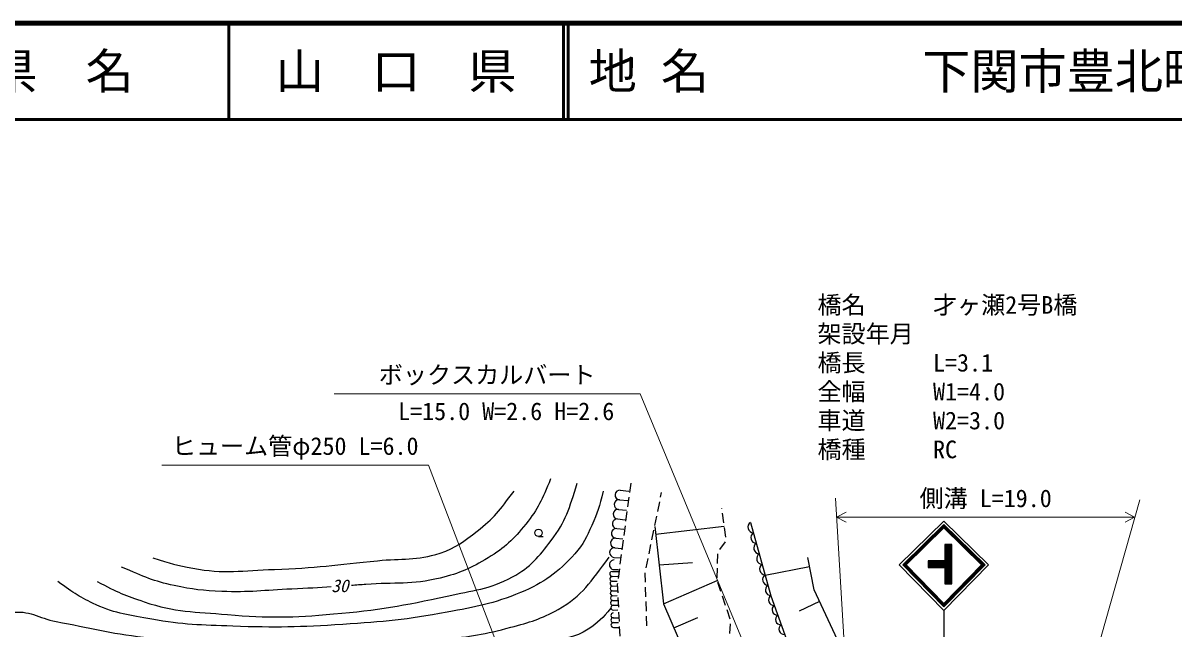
# Model space of a CAD drawing. Units: millimetres, scale not verified. Extents: x 40000 to 680000, y 20000 to 380000.
# Drawn here: x 311628 to 431168, y 317114 to 380000 of the extents above; entities that cross this region are included whole.
import ezdxf
from ezdxf.enums import TextEntityAlignment as Align

# ---------------------------------------------------------------- set-up
doc = ezdxf.new("R2010")
doc.units = ezdxf.units.MM
doc.header["$LTSCALE"] = 1000
for name, color, linetype, lineweight in [('M-BGD', 7, 'Continuous', 25), ('M-STR-HTXT', 7, 'Continuous', 13), ('M-STR-STRC', 7, 'Continuous', 25), ('M-TTL', 2, 'Continuous', 140), ('M-TTL-LINE', 7, 'Continuous', 50)]:
    doc.layers.add(name, color=color, linetype=linetype, lineweight=lineweight)
doc.layers.add('M-TTL-TXT', color=7, linetype='Continuous')
doc.styles.add('ＭＳ ゴシック', font='')
doc.styles.get('ＭＳ ゴシック').set_extended_font_data('MS Gothic')

msp = doc.modelspace()

# ---------------------------------------------------------------- linework, layer by layer
at = {"layer": 'M-BGD'}
for p, q in [((373664, 331515), (374565, 331429)), ((374647, 331286), (374775, 332253)), ((377853, 330789), (377951, 331268)), ((373570, 330519), (374434, 330437)), ((374450, 329799), (374581, 330791)), ((377553, 329320), (377753, 330299)), ((373475, 329524), (374302, 329445)), ((374253, 328312), (374385, 329304)), ((377252, 327850), (377452, 328830)), ((384199, 329615), (384196, 329634)), ((384403, 328129), (384267, 329120)), ((373381, 328528), (374171, 328453)), ((374057, 326825), (374188, 327817)), ((377233, 327761), (378149, 319728)), ((377324, 326963), (384451, 327776)), ((384607, 326643), (384471, 327634)), ((365165, 326712), (365665, 326712)), ((373192, 326537), (373909, 326469)), ((373286, 327533), (374040, 327461)), ((376951, 326381), (377151, 327360)), ((373097, 325542), (373778, 325477)), ((373860, 325338), (373991, 326330)), ((376650, 324911), (376851, 325891)), ((384009, 325357), (384595, 326168)), ((373002, 324546), (373647, 324485)), ((373664, 323851), (373795, 324842)), ((376349, 323442), (376550, 324421)), ((377689, 323761), (381151, 324007)), ((383773, 323925), (383796, 324925)), ((393795, 321161), (393133, 324537)), ((372802, 323067), (373463, 323089)), ((373046, 323278), (373490, 323293)), ((373467, 322364), (373598, 323355)), ((376237, 322893), (376249, 322952)), ((376270, 321954), (376237, 322893)), ((383739, 322426), (383762, 323426)), ((393325, 323555), (388713, 322651)), ((372819, 322567), (373397, 322586)), ((372835, 322068), (373330, 322084)), ((372852, 321568), (373298, 321583)), ((373389, 321774), (373401, 321868)), ((373432, 320870), (373389, 321774)), ((378149, 319728), (383733, 322154)), ((384121, 320989), (383805, 321938)), ((372868, 321068), (373321, 321083)), ((372884, 320569), (373345, 320584)), ((373502, 319372), (373455, 320371)), ((376323, 320455), (376288, 321454)), ((384596, 319566), (384279, 320515)), ((397965, 312290), (393795, 321161)), ((372901, 320069), (373369, 320084)), ((372917, 319569), (373392, 319585)), ((376376, 318955), (376341, 319955)), ((378149, 319728), (381512, 311946)), ((394356, 319966), (392230, 318966)), ((372933, 319069), (373416, 319085)), ((372939, 318273), (373454, 318276)), ((373573, 317874), (373526, 318872)), ((376429, 317456), (376394, 318456)), ((379227, 317233), (381711, 318307)), ((385070, 318143), (384754, 319092)), ((372943, 317773), (373477, 317777)), ((372946, 317273), (373501, 317277)), ((373644, 316375), (373596, 317374)), ((385043, 316654), (385103, 317652))]:
    msp.add_line(p, q, dxfattribs=at)
msp.add_lwpolyline([(387175, 328178), (389293, 320565), (391081, 315534), (396045, 304943), (395044, 303511)], dxfattribs=at)
msp.add_circle((365165, 327087), 375, dxfattribs=at)
for centre, radius, start, end in [((373617, 331017), 500, 84.5739, 264.5739), ((373522, 330022), 500, 84.5739, 264.5739), ((373428, 329026), 500, 84.5739, 264.5739), ((373333, 328030), 500, 84.5739, 264.5739), ((387517, 327687), 598, 124.89911, 266.20049), ((373144, 326039), 500, 84.5739, 264.5739), ((373239, 327035), 500, 84.5739, 264.5739), ((387820, 326599), 598, 124.89911, 266.20049), ((373050, 325044), 500, 84.5739, 264.5739), ((388123, 325512), 598, 124.89911, 266.20049), ((373029, 323777), 500, 91.95251, 271.95251), ((388425, 324424), 598, 124.89911, 266.20049), ((372811, 322817), 250, 91.87623, 271.87623), ((388728, 323337), 598, 124.89911, 266.20049), ((372827, 322318), 250, 91.87623, 271.87623), ((372843, 321818), 250, 91.87623, 271.87623), ((372860, 321318), 250, 91.87623, 271.87623), ((389030, 322249), 598, 124.89911, 266.20049), ((389333, 321162), 598, 124.89911, 266.20049), ((372876, 320818), 250, 91.87623, 271.87623), ((372892, 320319), 250, 91.87623, 271.87623), ((389619, 320114), 556, 125.8762, 273.2403), ((372909, 319819), 250, 91.87623, 271.87623), ((372925, 319319), 250, 91.87623, 271.87623), ((389977, 319108), 556, 125.8762, 273.2403), ((372937, 318523), 250, 90.40527, 270.40527), ((372941, 318023), 250, 90.40527, 270.40527), ((390334, 318102), 556, 125.8762, 273.2403), ((372944, 317523), 250, 90.40527, 270.40527), ((390692, 317096), 556, 125.8762, 273.2403)]:
    msp.add_arc(centre, radius, start, end, dxfattribs=at)
for points, knots in [([(366428, 332679), (365513, 330499), (365152, 329620), (363843, 327989), (362562, 326393), (361681, 325567), (359934, 324501), (358128, 323399), (356998, 322901), (354943, 322397), (352012, 321677), (350255, 321961), (347246, 321735), (346710, 321695), (346216, 321658), (345749, 321624)], [0, 0, 0, 0, 1, 1, 1, 2, 2, 2, 3, 3, 3, 4, 4, 4, 5, 5, 5, 5]), ([(371900, 331416), (371458, 329759), (371319, 329193), (370698, 327869), (370130, 326658), (369861, 325905), (368954, 324922), (367114, 322930), (365807, 321928), (363301, 320893), (360447, 319715), (358700, 319416), (355665, 318849), (351480, 318068), (349088, 317866), (344841, 317586), (340387, 317293), (337875, 317230), (333416, 317406), (330118, 317535), (328241, 317522), (324997, 318127), (322706, 318554), (321343, 318662), (319224, 319630), (317576, 320384), (316925, 320802), (315256, 322036)], [0, 0, 0, 0, 1, 1, 1, 2, 2, 2, 3, 3, 3, 4, 4, 4, 5, 5, 5, 6, 6, 6, 7, 7, 7, 8, 8, 8, 9, 9, 9, 9]), ([(319345, 322036), (321460, 320910), (322251, 320593), (324215, 319931), (327457, 318838), (329465, 318902), (332874, 318608), (337157, 318239), (339596, 318297), (343879, 318668), (348522, 319071), (351113, 319527), (355665, 320532), (358364, 321129), (360031, 321195), (362459, 322517), (364357, 323550), (365184, 324584), (366488, 326305), (368031, 328341), (368340, 329542), (369194, 332258)], [0, 0, 0, 0, 1, 1, 1, 2, 2, 2, 3, 3, 3, 4, 4, 4, 5, 5, 5, 6, 6, 6, 7, 7, 7, 7]), ([(325117, 324501), (326956, 323868), (327621, 323732), (329266, 323419), (332520, 322799), (334435, 323189), (337745, 323299), (341938, 323438), (344274, 323776), (348449, 324201), (350991, 324459), (352513, 324192), (354943, 324982), (356605, 325523), (357402, 326206), (358791, 327267), (360548, 328609), (361092, 329410), (362640, 331416)], [0, 0, 0, 0, 1, 1, 1, 2, 2, 2, 3, 3, 3, 4, 4, 4, 5, 5, 5, 6, 6, 6, 6]), ([(289646, 307618), (292125, 308025), (292947, 308219), (294991, 308867), (297886, 309784), (299473, 310530), (302026, 312174), (304224, 313589), (305004, 314973), (307077, 316564), (308313, 317511), (308856, 318494), (310385, 318789), (312217, 319142), (313241, 318229), (315075, 317887), (318617, 317226), (320575, 316672), (324155, 316263), (329132, 315695), (331955, 315727), (336963, 315602), (339429, 315540), (340812, 315484), (343277, 315541), (347977, 315650), (350633, 315484), (355304, 316023), (358054, 316340), (359608, 316555), (362279, 317285), (364265, 317828), (365423, 318127), (367210, 319149), (369776, 320617), (370560, 321947), (372502, 324561)], [0, 0, 0, 0, 1, 1, 1, 2, 2, 2, 3, 3, 3, 4, 4, 4, 5, 5, 5, 6, 6, 6, 7, 7, 7, 8, 8, 8, 9, 9, 9, 10, 10, 10, 11, 11, 11, 12, 12, 12, 12]), ([(343639, 321477), (342385, 321396), (341156, 321328), (339549, 321254), (336708, 321123), (335114, 320895), (332273, 321014), (330334, 321095), (329237, 321200), (327342, 321615), (325129, 322100), (324302, 322490), (321870, 323539)], [0, 0, 0, 0, 1, 1, 1, 2, 2, 2, 3, 3, 3, 4, 4, 4, 4]), ([(372682, 319270), (371811, 318211), (371380, 317788), (370337, 317105), (368895, 316161), (367809, 316161), (366128, 315782), (363732, 315243), (362375, 314968), (359934, 314700), (355282, 314187), (352636, 314427), (347968, 314098), (344276, 313839), (342221, 313519), (338527, 313317), (333883, 313063), (331268, 313089), (326621, 313256), (324694, 313326), (324051, 313341), (321690, 313497)], [0, 0, 0, 0, 1, 1, 1, 2, 2, 2, 3, 3, 3, 4, 4, 4, 5, 5, 5, 6, 6, 6, 7, 7, 7, 7])]:
    msp.add_open_spline(points, degree=3, knots=knots, dxfattribs=at)
at = {"layer": 'M-STR-HTXT'}
for p, q in [((343937, 341521), (375733, 341521)), ((375733, 341521), (393779, 298038)), ((353734, 334131), (326063, 334131)), ((363359, 309038), (353734, 334131)), ((397904, 298898), (396014, 330693)), ((416122, 289960), (427638, 330522)), ((396132, 328708), (397132, 329228)), ((427083, 328708), (426083, 329228)), ((396132, 328708), (427083, 328708)), ((396132, 328708), (397132, 328188)), ((427083, 328708), (426083, 328188))]:
    msp.add_line(p, q, dxfattribs=at)
at = {"layer": 'M-STR-STRC'}
msp.add_line((407269, 319046), (407269, 315843), dxfattribs=at)
for points in [[(402641, 323767), (407269, 328301), (411896, 323767), (407269, 319046)], [(407269, 327951), (402995, 323763), (407269, 319403), (411542, 323763)], [(407269, 327886), (403060, 323762), (407269, 319469), (411477, 323762)], [(407269, 327816), (403130, 323762), (407269, 319540), (411407, 323762)], [(407269, 327744), (403203, 323761), (407269, 319614), (411334, 323761)], [(407269, 327664), (403284, 323760), (407269, 319696), (411253, 323760)], [(407269, 319760), (403355, 323767), (407269, 327601), (411182, 323767)]]:
    msp.add_lwpolyline(points, close=True, dxfattribs=at)
for points in [[(407379, 325705), (407379, 324196), (405630, 324196), (405630, 323496), (407379, 323496), (407379, 321803), (408079, 321803), (408079, 325890), (407379, 325890), (407379, 325486)], [(407469, 325705), (407469, 324106), (405720, 324106), (405720, 323586), (407469, 323586), (407469, 321892), (407990, 321892), (407990, 325800), (407469, 325800), (407469, 325486)], [(407569, 325705), (407569, 324006), (405820, 324006), (405820, 323686), (407569, 323686), (407569, 321993), (407889, 321993), (407889, 325700), (407569, 325700), (407569, 325486)], [(407674, 325705), (407674, 323901), (405925, 323901), (405925, 323791), (407674, 323791), (407674, 322097), (407785, 322097), (407785, 325595), (407674, 325595), (407674, 325486)]]:
    msp.add_lwpolyline(points, dxfattribs=at)
at = {"layer": 'M-TTL'}
msp.add_line((680000, 380000), (40000, 380000), dxfattribs=at)
at = {"layer": 'M-TTL-LINE'}
for p, q in [((333000, 380000), (333000, 370000)), ((367750, 380000), (367750, 370000)), ((368250, 380000), (368250, 370000)), ((40000, 370000), (680000, 370000))]:
    msp.add_line(p, q, dxfattribs=at)

# ---------------------------------------------------------------- texts
at = {"layer": 'M-BGD', "style": 'ＭＳ ゴシック', "oblique": 15}
msp.add_text('30', height=1320, dxfattribs=at).set_placement((344539, 320539), align=Align.BOTTOM_CENTER)
at = {"layer": 'M-STR-HTXT', "style": 'ＭＳ ゴシック'}
for s, p in [('橋名', (394142, 349282)), ('才ヶ瀬2号B橋', (406142, 349282)), ('架設年月', (394142, 346282)), ('橋長', (394142, 343282)), ('L=3.1', (406142, 343282)), ('全幅', (394142, 340282)), ('W1=4.0', (406142, 340282)), ('車道', (394142, 337282)), ('W2=3.0', (406142, 337282)), ('橋種', (394142, 334282)), ('RC', (406142, 334282))]:
    msp.add_text(s, height=1833, dxfattribs=at).set_placement(p, align=Align.BOTTOM_LEFT)
for s, p in [('ボックスカルバート', (359835, 342021)), ('L=15.0 W=2.6 H=2.6', (361812, 338240)), ('ヒューム管φ250 L=6.0', (339898, 334631)), ('側溝 L=19.0', (411608, 329208))]:
    msp.add_text(s, height=1833, dxfattribs=at).set_placement(p, align=Align.BOTTOM_CENTER)
at = {"layer": 'M-TTL-TXT', "style": 'ＭＳ ゴシック'}
for s, p in [('県\u3000名', (315625, 375000)), ('山\u3000口\u3000県', (350375, 375000))]:
    msp.add_text(s, height=3666, dxfattribs=at).set_placement(p, align=Align.MIDDLE_CENTER)
for s, p in [('地 名', (370380, 375000)), ('下関市豊北町大字粟野', (405024, 375000))]:
    msp.add_text(s, height=3666, dxfattribs=at).set_placement(p, align=Align.MIDDLE_LEFT)

doc.saveas('drawing.dxf')
